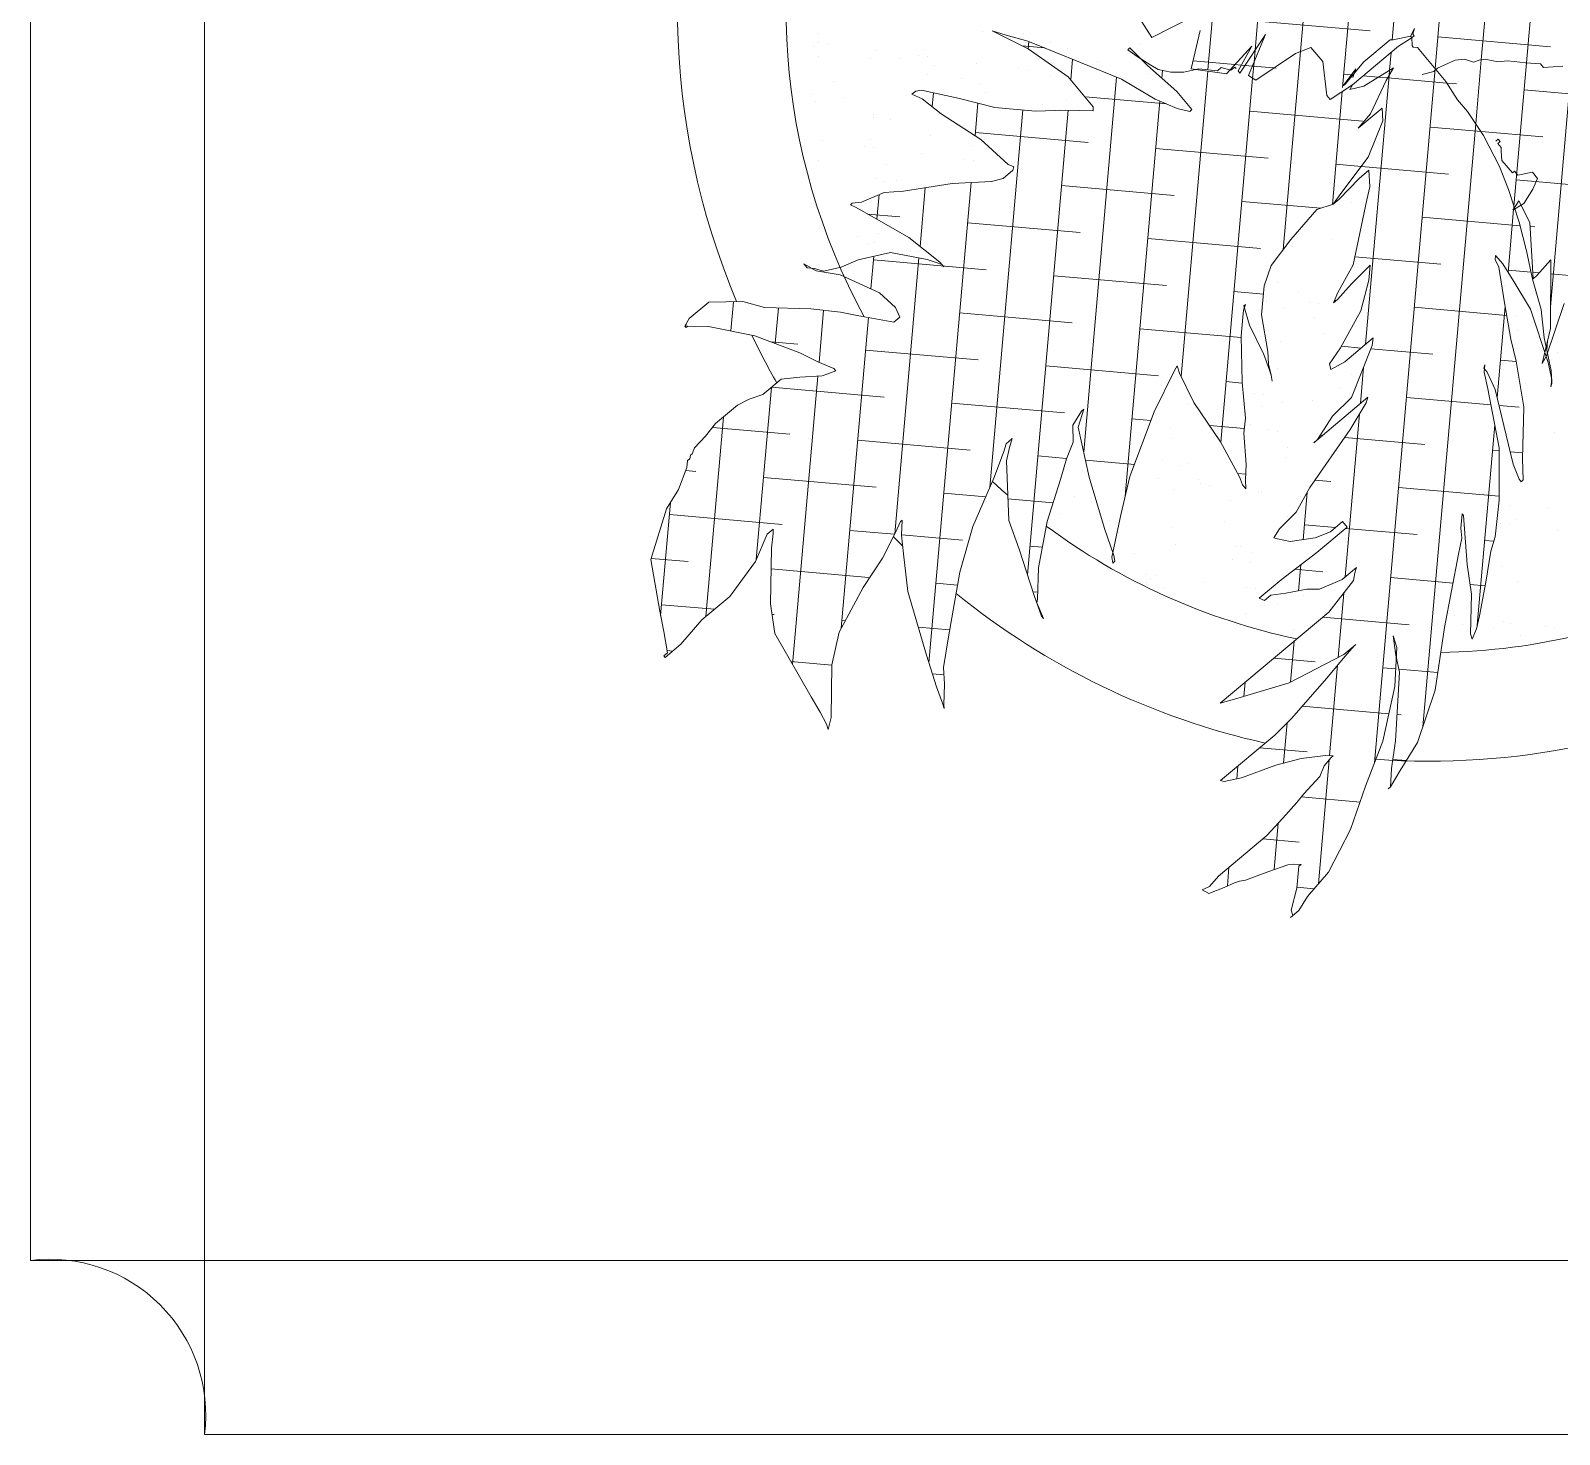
# Model space of a CAD drawing. Header units: inches. Extents: x 15 to 22798, y 21 to 21519.
# Drawn here: x 6407.58 to 6439.33, y 15518.58 to 15547.74 of the extents above; entities that cross this region are included whole.
import ezdxf

# ---------------------------------------------------------------- set-up
doc = ezdxf.new("R2010")
doc.units = ezdxf.units.IN
doc.header["$MEASUREMENT"] = 0
doc.layers.add('ARREDAMENTO', color=8, linetype='Continuous', lineweight=13)

msp = doc.modelspace()

# ---------------------------------------------------------------- linework, layer by layer
at = {"layer": 'ARREDAMENTO'}
for p, q in [((6411.192, 15518.583), (6411.192, 15576.4)), ((6407.579, 15522.197), (6407.579, 15572.786)), ((6433.007, 15547.328), (6433.516, 15553.151)), ((6432.028, 15546.924), (6432.531, 15552.669)), ((6437.705, 15547.134), (6438.193, 15552.711)), ((6438.643, 15547.07), (6439.111, 15552.417)), ((6433.948, 15547.303), (6434.36, 15552.015)), ((6436.746, 15546.95), (6437.118, 15551.207)), ((6434.825, 15546.557), (6435.197, 15550.799)), ((6435.855, 15547.549), (6435.984, 15549.02)), ((6430.653, 15547.921), (6430.865, 15547.599)), ((6430.865, 15547.599), (6431.708, 15548.028)), ((6433.06, 15547.937), (6435.4, 15547.732)), ((6423.942, 15547.684), (6423.942, 15547.684)), ((6427.354, 15547.724), (6427.354, 15547.724)), ((6427.549, 15547.736), (6427.838, 15547.645)), ((6428.292, 15547.359), (6427.549, 15547.736)), ((6427.838, 15547.645), (6428.29, 15547.523)), ((6428.207, 15547.678), (6428.207, 15547.678)), ((6431.868, 15547.745), (6431.682, 15546.949)), ((6432.694, 15546.853), (6433.222, 15547.657)), ((6433.222, 15547.657), (6433.131, 15547.442)), ((6435.876, 15547.547), (6436.236, 15547.627)), ((6435.985, 15547.417), (6436.229, 15547.566)), ((6436.229, 15547.566), (6436.309, 15547.633)), ((6436.32, 15547.781), (6436.236, 15547.627)), ((6436.236, 15547.627), (6436.263, 15547.594)), ((6436.263, 15547.594), (6436.266, 15547.43)), ((6436.282, 15547.665), (6436.32, 15547.781)), ((6436.309, 15547.633), (6436.282, 15547.665)), ((6436.804, 15547.609), (6439.144, 15547.404)), ((6423.831, 15547.401), (6423.831, 15547.401)), ((6423.948, 15547.491), (6423.948, 15547.491)), ((6424.134, 15547.467), (6424.134, 15547.467)), ((6425.14, 15547.334), (6425.14, 15547.334)), ((6426.128, 15547.349), (6426.128, 15547.349)), ((6428.168, 15547.421), (6428.64, 15547.38)), ((6428.29, 15547.523), (6429.382, 15547.077)), ((6429.127, 15546.78), (6428.292, 15547.359)), ((6428.294, 15547.357), (6428.307, 15547.516)), ((6428.749, 15547.491), (6428.749, 15547.491)), ((6429.107, 15547.378), (6429.107, 15547.378)), ((6430.408, 15547.381), (6430.362, 15547.343)), ((6430.362, 15547.343), (6430.558, 15547.202)), ((6430.77, 15547.018), (6430.408, 15547.381)), ((6430.626, 15547.471), (6430.626, 15547.471)), ((6432.414, 15546.84), (6432.938, 15547.418)), ((6432.938, 15547.418), (6432.653, 15546.902)), ((6433.131, 15547.442), (6432.87, 15546.805)), ((6432.985, 15547.086), (6433.007, 15547.328)), ((6433.025, 15546.713), (6433.845, 15547.262)), ((6433.587, 15543.185), (6433.948, 15547.303)), ((6433.845, 15547.262), (6434.164, 15547.391)), ((6434.164, 15547.391), (6434.411, 15547.097)), ((6435.029, 15546.614), (6435.985, 15547.417)), ((6435.268, 15547.093), (6435.814, 15547.551)), ((6435.8, 15546.917), (6435.832, 15547.288)), ((6435.814, 15547.551), (6435.876, 15547.547)), ((6436.266, 15547.43), (6436.293, 15547.397)), ((6436.293, 15547.397), (6436.38, 15547.386)), ((6436.38, 15547.386), (6436.969, 15546.684)), ((6423.931, 15547.208), (6423.931, 15547.208)), ((6425.021, 15547.154), (6425.021, 15547.154)), ((6425.626, 15547.153), (6425.626, 15547.153)), ((6426.02, 15547.218), (6426.02, 15547.218)), ((6426.206, 15547.194), (6426.206, 15547.194)), ((6426.34, 15547.017), (6426.34, 15547.017)), ((6427.212, 15547.061), (6427.212, 15547.061)), ((6428.091, 15546.946), (6428.091, 15546.946)), ((6428.278, 15546.921), (6428.278, 15546.921)), ((6429.181, 15546.716), (6429.218, 15547.144)), ((6429.382, 15547.077), (6430.233, 15546.734)), ((6429.739, 15547.095), (6429.739, 15547.095)), ((6430.558, 15547.202), (6430.843, 15547.024)), ((6431.382, 15546.474), (6430.77, 15547.018)), ((6430.843, 15547.024), (6430.998, 15546.931)), ((6430.998, 15546.931), (6431.261, 15546.873)), ((6431.53, 15546.876), (6431.842, 15546.944)), ((6431.682, 15546.949), (6432.414, 15546.84)), ((6431.72, 15547.111), (6432.59, 15547.035)), ((6431.842, 15546.944), (6432.225, 15546.904)), ((6432.225, 15546.904), (6432.305, 15546.97)), ((6432.305, 15546.97), (6432.505, 15546.916)), ((6432.505, 15546.916), (6432.585, 15546.983)), ((6432.585, 15546.983), (6432.612, 15546.951)), ((6432.612, 15546.951), (6432.585, 15546.983)), ((6432.59, 15547.035), (6432.72, 15547.023)), ((6432.72, 15547.023), (6432.802, 15547.016)), ((6432.802, 15547.016), (6432.951, 15547.003)), ((6432.951, 15547.003), (6433.4, 15546.964)), ((6432.956, 15546.754), (6432.985, 15547.086)), ((6433.4, 15546.964), (6433.446, 15546.96)), ((6434.411, 15547.097), (6434.498, 15546.391)), ((6435.097, 15546.949), (6434.835, 15546.591)), ((6434.881, 15546.629), (6435.268, 15547.093)), ((6435.04, 15546.763), (6435.097, 15546.949)), ((6435.879, 15546.966), (6435.264, 15546.589)), ((6435.484, 15532.529), (6436.746, 15546.95)), ((6435.731, 15546.703), (6435.879, 15546.966)), ((6436.718, 15546.891), (6436.797, 15546.958)), ((6436.797, 15546.958), (6436.95, 15547.03)), ((6436.95, 15547.03), (6437.162, 15547.125)), ((6437.162, 15547.125), (6437.356, 15547.148)), ((6437.356, 15547.148), (6437.545, 15547.084)), ((6437.545, 15547.084), (6437.664, 15547.128)), ((6437.589, 15545.805), (6437.705, 15547.134)), ((6437.664, 15547.128), (6437.784, 15547.146)), ((6437.784, 15547.146), (6438.047, 15547.088)), ((6438.047, 15547.088), (6438.24, 15547.112)), ((6438.24, 15547.112), (6438.388, 15547.097)), ((6438.382, 15544.094), (6438.643, 15547.07)), ((6438.388, 15547.097), (6438.623, 15547.071)), ((6438.623, 15547.071), (6438.931, 15547.051)), ((6438.931, 15547.051), (6439, 15546.97)), ((6439, 15546.97), (6439.401, 15547)), ((6439.142, 15542.002), (6439.579, 15546.991)), ((6424.262, 15546.688), (6424.262, 15546.688)), ((6426.214, 15546.829), (6426.214, 15546.829)), ((6426.917, 15546.746), (6426.917, 15546.746)), ((6427.275, 15546.633), (6427.275, 15546.633)), ((6428.76, 15546.81), (6428.76, 15546.81)), ((6429.648, 15546.159), (6429.127, 15546.78)), ((6429.448, 15538.991), (6430.129, 15546.776)), ((6430.233, 15546.734), (6430.931, 15546.318)), ((6430.791, 15546.847), (6430.791, 15546.847)), ((6430.932, 15546.769), (6430.932, 15546.769)), ((6431.07, 15546.752), (6431.084, 15546.912)), ((6431.169, 15546.618), (6431.169, 15546.618)), ((6431.261, 15546.873), (6431.53, 15546.876)), ((6431.471, 15540.559), (6432.026, 15546.898)), ((6432.294, 15539.186), (6432.956, 15546.754)), ((6432.653, 15546.902), (6432.694, 15546.853)), ((6432.87, 15546.805), (6433.025, 15546.713)), ((6434.567, 15546.31), (6435.029, 15546.614)), ((6434.835, 15546.591), (6434.881, 15546.629)), ((6434.85, 15546.837), (6435.005, 15546.823)), ((6434.977, 15546.515), (6435.029, 15546.614)), ((6435.04, 15546.82), (6435.057, 15546.819)), ((6435.252, 15546.802), (6435.566, 15546.774)), ((6435.302, 15541.225), (6435.79, 15546.809)), ((6435.401, 15546.009), (6435.731, 15546.703)), ((6435.566, 15546.774), (6435.762, 15546.757)), ((6435.762, 15546.757), (6436.991, 15546.65)), ((6435.79, 15546.809), (6435.8, 15546.917)), ((6436.479, 15546.829), (6436.718, 15546.891)), ((6436.969, 15546.684), (6437.211, 15546.303)), ((6436.991, 15546.65), (6437.19, 15546.632)), ((6423.794, 15546.408), (6423.794, 15546.408)), ((6424.474, 15546.355), (6424.474, 15546.355)), ((6425.879, 15546.419), (6425.959, 15546.485)), ((6426.096, 15546.322), (6425.879, 15546.419)), ((6425.959, 15546.485), (6426.08, 15546.503)), ((6426.08, 15546.503), (6426.866, 15546.329)), ((6426.491, 15546.014), (6426.096, 15546.322)), ((6426.303, 15546.161), (6426.328, 15546.448)), ((6426.866, 15546.329), (6427.605, 15546.142)), ((6427.409, 15546.447), (6427.409, 15546.447)), ((6429.091, 15546.29), (6429.091, 15546.29)), ((6429.476, 15546.364), (6431.166, 15546.216)), ((6430.931, 15546.318), (6431.389, 15546.119)), ((6431.697, 15546.099), (6431.382, 15546.474)), ((6434.498, 15546.391), (6434.567, 15546.31)), ((6434.613, 15544.13), (6434.818, 15546.475)), ((6435.264, 15546.589), (6434.977, 15546.515)), ((6437.211, 15546.303), (6437.416, 15546.059)), ((6438.594, 15546.509), (6440.934, 15546.305)), ((6423.881, 15546.26), (6423.881, 15546.26)), ((6425.085, 15546.001), (6425.085, 15546.001)), ((6427.309, 15545.477), (6426.491, 15546.014)), ((6427.193, 15545.554), (6427.252, 15546.232)), ((6427.497, 15538.25), (6428.183, 15546.091)), ((6427.605, 15546.142), (6428.444, 15546.067)), ((6428.281, 15536.437), (6429.126, 15546.087)), ((6428.444, 15546.067), (6429.066, 15546.089)), ((6428.599, 15546.2), (6428.599, 15546.2)), ((6428.96, 15546.102), (6428.96, 15546.102)), ((6429.066, 15546.089), (6429.643, 15546.072)), ((6429.643, 15546.072), (6429.648, 15546.159)), ((6430.31, 15538.07), (6431.028, 15546.276)), ((6431.389, 15546.119), (6431.651, 15546.061)), ((6431.651, 15546.061), (6431.697, 15546.099)), ((6432.896, 15546.065), (6435.236, 15545.86)), ((6435.647, 15546.132), (6435.146, 15545.711)), ((6435.146, 15545.711), (6435.401, 15546.009)), ((6435.659, 15545.863), (6435.647, 15546.132)), ((6437.416, 15546.059), (6437.754, 15545.563)), ((6425.074, 15545.934), (6425.074, 15545.934)), ((6425.443, 15545.888), (6425.443, 15545.888)), ((6435.359, 15545.111), (6435.659, 15545.863)), ((6436.493, 15533.28), (6437.589, 15545.805)), ((6436.64, 15545.737), (6437.699, 15545.644)), ((6424.016, 15545.452), (6424.016, 15545.452)), ((6424.895, 15545.336), (6424.895, 15545.336)), ((6425.027, 15545.487), (6425.027, 15545.487)), ((6426.27, 15545.552), (6426.27, 15545.552)), ((6427.128, 15545.357), (6427.128, 15545.357)), ((6427.198, 15545.62), (6429.538, 15545.415)), ((6427.882, 15544.956), (6427.309, 15545.477)), ((6437.699, 15545.644), (6438.98, 15545.532)), ((6437.754, 15545.563), (6438.081, 15544.92)), ((6438.055, 15545.482), (6438.01, 15545.444)), ((6438.051, 15545.395), (6438.096, 15545.433)), ((6438.119, 15545.313), (6438.051, 15545.395)), ((6438.096, 15545.433), (6438.055, 15545.482)), ((6423.934, 15545.04), (6423.934, 15545.04)), ((6425.081, 15545.312), (6425.081, 15545.312)), ((6426.087, 15545.179), (6426.087, 15545.179)), ((6426.967, 15545.063), (6426.967, 15545.063)), ((6427.153, 15545.039), (6427.153, 15545.039)), ((6427.437, 15545.296), (6427.437, 15545.296)), ((6427.459, 15545.306), (6427.459, 15545.306)), ((6430.942, 15545.293), (6433.282, 15545.088)), ((6434.79, 15544.355), (6435.359, 15545.111)), ((6438.115, 15545.226), (6438.119, 15545.313)), ((6438.131, 15545.045), (6438.115, 15545.226)), ((6438.35, 15544.784), (6438.131, 15545.045)), ((6425.359, 15544.967), (6425.359, 15544.967)), ((6427.773, 15544.67), (6427.978, 15544.842)), ((6427.996, 15544.913), (6427.882, 15544.956)), ((6427.978, 15544.842), (6427.996, 15544.913)), ((6434.686, 15544.965), (6435.214, 15544.919)), ((6435.371, 15544.843), (6435.166, 15544.671)), ((6435.214, 15544.919), (6437.026, 15544.76)), ((6435.389, 15544.497), (6435.371, 15544.843)), ((6438.081, 15544.92), (6438.271, 15544.439)), ((6438.396, 15544.822), (6438.35, 15544.784)), ((6438.464, 15544.74), (6438.396, 15544.822)), ((6438.765, 15544.798), (6438.464, 15544.74)), ((6438.874, 15544.668), (6438.765, 15544.798)), ((6425.13, 15544.658), (6425.13, 15544.658)), ((6425.296, 15544.612), (6425.296, 15544.612)), ((6425.302, 15544.377), (6425.704, 15544.408)), ((6425.571, 15544.634), (6425.571, 15544.634)), ((6425.704, 15544.408), (6426.718, 15544.563)), ((6426.049, 15543.256), (6426.155, 15544.477)), ((6426.235, 15534.607), (6427.108, 15544.585)), ((6426.718, 15544.563), (6427.534, 15544.608)), ((6427.534, 15544.608), (6427.773, 15544.67)), ((6428.988, 15544.52), (6431.328, 15544.316)), ((6435.166, 15544.671), (6434.751, 15544.24)), ((6435.328, 15544.223), (6435.389, 15544.497)), ((6438.271, 15544.439), (6438.49, 15543.761)), ((6438.43, 15544.637), (6440.77, 15544.433)), ((6438.59, 15544.151), (6438.772, 15544.443)), ((6438.772, 15544.443), (6438.874, 15544.668)), ((6424.603, 15544.124), (6424.637, 15544.153)), ((6424.706, 15544.071), (6424.603, 15544.124)), ((6424.637, 15544.153), (6424.831, 15544.176)), ((6425.105, 15543.85), (6424.706, 15544.071)), ((6424.831, 15544.176), (6425.302, 15544.377)), ((6425.155, 15543.821), (6425.2, 15544.333)), ((6432.732, 15544.193), (6434.373, 15544.049)), ((6434.626, 15544.134), (6434.293, 15544.022)), ((6434.626, 15544.134), (6434.79, 15544.355)), ((6434.751, 15544.24), (6434.626, 15544.134)), ((6435.017, 15544.17), (6435.017, 15544.17)), ((6435.045, 15542.872), (6435.328, 15544.223)), ((6438.487, 15544.204), (6438.358, 15544.012)), ((6438.358, 15544.012), (6438.59, 15544.151)), ((6438.378, 15544.041), (6438.382, 15544.094)), ((6438.711, 15543.752), (6438.487, 15544.204)), ((6424.96, 15543.93), (6425.631, 15543.871)), ((6425.814, 15543.444), (6425.105, 15543.85)), ((6427.035, 15543.748), (6429.375, 15543.543)), ((6434.293, 15544.022), (6433.749, 15543.399)), ((6435.229, 15543.838), (6435.229, 15543.838)), ((6435.253, 15543.972), (6435.253, 15543.972)), ((6436.476, 15543.865), (6438.509, 15543.687)), ((6438.262, 15542.717), (6438.376, 15544.023)), ((6438.49, 15543.761), (6438.641, 15543.165)), ((6438.779, 15542.585), (6438.711, 15543.752)), ((6424.754, 15543.461), (6424.754, 15543.461)), ((6425.18, 15543.516), (6425.18, 15543.516)), ((6426.46, 15542.928), (6425.814, 15543.444)), ((6438.716, 15543.669), (6438.816, 15543.661)), ((6424.766, 15542.981), (6425.438, 15543.128)), ((6424.963, 15543.297), (6424.963, 15543.297)), ((6425.112, 15543.348), (6425.112, 15543.348)), ((6425.438, 15543.128), (6426.198, 15542.987)), ((6425.842, 15543.181), (6425.842, 15543.181)), ((6426.028, 15543.157), (6426.028, 15543.157)), ((6430.779, 15543.421), (6433.118, 15543.216)), ((6433.749, 15543.399), (6433.344, 15542.864)), ((6433.794, 15543.255), (6433.794, 15543.255)), ((6434.616, 15543.397), (6434.616, 15543.397)), ((6438.641, 15543.165), (6438.767, 15542.575)), ((6423.893, 15542.75), (6423.636, 15542.895)), ((6423.636, 15542.895), (6423.704, 15542.813)), ((6423.704, 15542.813), (6423.852, 15542.799)), ((6423.852, 15542.799), (6424.053, 15542.744)), ((6424.053, 15542.744), (6424.413, 15542.824)), ((6424.413, 15542.824), (6424.766, 15542.981)), ((6425.028, 15542.375), (6425.088, 15543.052)), ((6425.081, 15542.976), (6427.421, 15542.771)), ((6425.527, 15537.29), (6426.028, 15543.018)), ((6426.198, 15542.987), (6426.387, 15542.923)), ((6426.387, 15542.923), (6426.501, 15542.879)), ((6426.542, 15542.83), (6426.46, 15542.928)), ((6426.501, 15542.879), (6426.542, 15542.83)), ((6433.344, 15542.864), (6433.199, 15542.436)), ((6434.728, 15542.301), (6435.045, 15542.872)), ((6435.355, 15542.827), (6435.006, 15542.479)), ((6435.081, 15543.044), (6436.862, 15542.888)), ((6435.4, 15542.865), (6435.355, 15542.827)), ((6435.366, 15542.558), (6435.4, 15542.865)), ((6438.001, 15543.072), (6437.996, 15542.985)), ((6437.996, 15542.985), (6438.072, 15542.826)), ((6438.152, 15542.893), (6438.001, 15543.072)), ((6438.072, 15542.826), (6438.187, 15542.088)), ((6438.38, 15542.528), (6438.152, 15542.893)), ((6439.148, 15542.978), (6438.858, 15542.652)), ((6439.14, 15541.553), (6439.148, 15542.978)), ((6424.39, 15542.666), (6423.893, 15542.75)), ((6425.207, 15542.294), (6424.39, 15542.666)), ((6428.825, 15542.648), (6431.165, 15542.444)), ((6433.476, 15542.503), (6433.476, 15542.503)), ((6435.006, 15542.479), (6434.717, 15542.153)), ((6435.203, 15541.921), (6435.366, 15542.558)), ((6438.191, 15542.778), (6438.191, 15542.778)), ((6438.266, 15542.766), (6438.735, 15542.724)), ((6438.725, 15541.955), (6438.38, 15542.528)), ((6438.767, 15542.575), (6438.946, 15541.946)), ((6438.771, 15542.721), (6438.91, 15542.709)), ((6438.858, 15542.652), (6438.779, 15542.585)), ((6439.146, 15542.689), (6440.606, 15542.561)), ((6425.54, 15541.99), (6425.207, 15542.294)), ((6432.569, 15542.321), (6433.183, 15542.267)), ((6433.199, 15542.436), (6433.142, 15541.833)), ((6433.249, 15542.206), (6433.249, 15542.206)), ((6433.916, 15542.308), (6433.916, 15542.308)), ((6434.637, 15542.086), (6434.728, 15542.301)), ((6434.669, 15542.177), (6434.669, 15542.177)), ((6438.194, 15542.443), (6438.194, 15542.443)), ((6421.252, 15541.757), (6421.662, 15542.101)), ((6421.662, 15542.101), (6422.371, 15542.112)), ((6422.123, 15541.503), (6422.176, 15542.109)), ((6422.371, 15542.112), (6422.823, 15541.99)), ((6422.823, 15541.99), (6423.78, 15541.959)), ((6423.043, 15541.241), (6423.108, 15541.981)), ((6423.78, 15541.959), (6424.398, 15541.894)), ((6423.952, 15540.849), (6424.046, 15541.931)), ((6424.398, 15541.894), (6424.747, 15541.825)), ((6425.631, 15541.788), (6425.54, 15541.99)), ((6426.871, 15541.876), (6429.211, 15541.672)), ((6432.766, 15541.934), (6432.755, 15541.786)), ((6432.805, 15542.05), (6432.766, 15541.934)), ((6432.771, 15542.021), (6432.805, 15542.05)), ((6432.892, 15541.622), (6432.771, 15542.021)), ((6433.252, 15542.104), (6433.252, 15542.104)), ((6433.611, 15541.991), (6433.611, 15541.991)), ((6434.129, 15542.09), (6434.129, 15542.09)), ((6434.315, 15542.066), (6434.315, 15542.066)), ((6434.717, 15542.153), (6434.637, 15542.086)), ((6434.659, 15542.138), (6434.696, 15542.135)), ((6434.782, 15541.15), (6435.203, 15541.921)), ((6436.312, 15541.993), (6438.231, 15541.825)), ((6438.034, 15540.114), (6438.2, 15542.01)), ((6438.187, 15542.088), (6438.315, 15541.334)), ((6439.093, 15540.846), (6438.725, 15541.955)), ((6438.946, 15541.946), (6439.01, 15541.361)), ((6439.424, 15542.07), (6439.056, 15540.982)), ((6421.168, 15541.603), (6421.252, 15541.757)), ((6421.196, 15541.571), (6421.168, 15541.603)), ((6421.186, 15541.582), (6421.192, 15541.647)), ((6421.23, 15541.599), (6421.196, 15541.571)), ((6421.658, 15541.597), (6421.23, 15541.599)), ((6422.618, 15541.402), (6421.658, 15541.597)), ((6424.412, 15535.331), (6424.976, 15541.782)), ((6424.747, 15541.825), (6425.506, 15541.683)), ((6425.506, 15541.683), (6425.631, 15541.788)), ((6430.615, 15541.549), (6432.717, 15541.365)), ((6432.755, 15541.786), (6432.717, 15541.392)), ((6433.191, 15541.011), (6432.892, 15541.622)), ((6433.142, 15541.833), (6433.271, 15541.078)), ((6434.247, 15541.788), (6434.247, 15541.788)), ((6438.418, 15541.797), (6438.418, 15541.797)), ((6438.776, 15541.684), (6438.776, 15541.684)), ((6438.972, 15540.828), (6439.14, 15541.553)), ((6423.556, 15541.048), (6422.618, 15541.402)), ((6422.951, 15541.276), (6423.513, 15541.227)), ((6432.717, 15541.392), (6432.74, 15540.438)), ((6433.529, 15541.282), (6433.529, 15541.282)), ((6434.459, 15541.455), (6434.459, 15541.455)), ((6435.461, 15541.359), (6434.869, 15540.862)), ((6435.439, 15541.2), (6435.461, 15541.359)), ((6438.315, 15541.334), (6438.43, 15540.873)), ((6438.458, 15541.52), (6438.458, 15541.52)), ((6439.01, 15541.361), (6439.157, 15540.677)), ((6439.064, 15541.109), (6439.081, 15541.296)), ((6423.927, 15540.859), (6423.556, 15541.048)), ((6424.917, 15541.104), (6427.257, 15540.899)), ((6433.305, 15540.69), (6433.191, 15541.011)), ((6433.271, 15541.078), (6433.283, 15540.81)), ((6434.554, 15540.82), (6434.782, 15541.15)), ((6434.8, 15541.183), (6435.209, 15541.147)), ((6435.009, 15540.117), (6435.439, 15541.2)), ((6435.41, 15541.129), (6436.698, 15541.016)), ((6438.102, 15540.894), (6438.431, 15540.865)), ((6439.056, 15540.982), (6438.972, 15540.828)), ((6439.288, 15541.057), (6439.288, 15541.057)), ((6423.552, 15540.544), (6424.014, 15540.57)), ((6424.258, 15540.719), (6423.927, 15540.859)), ((6424.014, 15540.57), (6424.133, 15540.614)), ((6424.133, 15540.614), (6424.299, 15540.67)), ((6424.299, 15540.67), (6424.258, 15540.719)), ((6428.661, 15540.777), (6431.001, 15540.572)), ((6431.336, 15540.678), (6430.911, 15539.821)), ((6431.388, 15540.778), (6431.336, 15540.678)), ((6431.439, 15540.626), (6431.388, 15540.778)), ((6431.738, 15540.014), (6431.439, 15540.626)), ((6433.283, 15540.81), (6433.34, 15540.58)), ((6433.34, 15540.58), (6433.305, 15540.69)), ((6433.34, 15540.58), (6433.363, 15540.46)), ((6433.363, 15540.46), (6433.34, 15540.58)), ((6433.463, 15540.715), (6433.463, 15540.715)), ((6434.577, 15540.7), (6434.554, 15540.82)), ((6434.869, 15540.862), (6434.577, 15540.7)), ((6435.012, 15540.587), (6435.012, 15540.587)), ((6435.194, 15539.994), (6435.261, 15540.752)), ((6437.757, 15540.726), (6437.775, 15540.797)), ((6437.826, 15540.645), (6437.757, 15540.726)), ((6437.775, 15540.797), (6437.764, 15540.649)), ((6437.764, 15540.649), (6437.844, 15540.299)), ((6437.993, 15540.284), (6437.826, 15540.645)), ((6438.43, 15540.873), (6438.588, 15539.921)), ((6439.173, 15540.496), (6439.093, 15540.846)), ((6439.157, 15540.677), (6439.169, 15540.409)), ((6422.65, 15536.754), (6422.963, 15540.328)), ((6422.788, 15540.181), (6423.164, 15540.497)), ((6422.967, 15540.332), (6425.303, 15540.127)), ((6423.164, 15540.497), (6423.552, 15540.544)), ((6423.403, 15534.575), (6423.927, 15540.565)), ((6432.405, 15540.449), (6432.742, 15540.419)), ((6432.74, 15540.438), (6432.807, 15539.688)), ((6434.754, 15540.308), (6434.754, 15540.308)), ((6437.844, 15540.299), (6438.076, 15539.075)), ((6438.224, 15539.338), (6437.993, 15540.284)), ((6438.629, 15540.408), (6438.629, 15540.408)), ((6439.151, 15540.338), (6439.173, 15540.496)), ((6439.169, 15540.409), (6439.151, 15540.338)), ((6421.802, 15539.576), (6422.257, 15539.958)), ((6422.257, 15539.958), (6422.503, 15540.082)), ((6422.503, 15540.082), (6422.788, 15540.181)), ((6426.707, 15540.004), (6429.047, 15539.8)), ((6431.631, 15539.97), (6431.631, 15539.97)), ((6432.288, 15539.197), (6431.738, 15540.014)), ((6433.004, 15540.208), (6433.004, 15540.208)), ((6433.19, 15540.184), (6433.19, 15540.184)), ((6433.585, 15540.006), (6433.585, 15540.006)), ((6434.196, 15540.051), (6434.196, 15540.051)), ((6435.351, 15540.126), (6434.224, 15539.18)), ((6434.615, 15539.731), (6435.009, 15540.117)), ((6434.982, 15539.455), (6435.312, 15540.01)), ((6435.312, 15540.01), (6435.351, 15540.126)), ((6436.149, 15540.121), (6437.907, 15539.968)), ((6438.074, 15539.953), (6438.488, 15539.917)), ((6421.604, 15535.572), (6421.966, 15539.714)), ((6429.404, 15539.836), (6429.222, 15539.544)), ((6429.336, 15539.501), (6429.449, 15539.874)), ((6429.449, 15539.874), (6429.404, 15539.836)), ((6430.911, 15539.821), (6430.406, 15538.48)), ((6430.451, 15539.677), (6430.844, 15539.642)), ((6432.807, 15539.688), (6432.774, 15539.381)), ((6433.146, 15539.925), (6433.146, 15539.925)), ((6434.303, 15539.247), (6434.615, 15539.731)), ((6434.879, 15536.392), (6435.176, 15539.78)), ((6438.588, 15539.921), (6438.562, 15538.843)), ((6421.369, 15539.074), (6421.593, 15539.317)), ((6421.593, 15539.317), (6421.802, 15539.576)), ((6421.737, 15539.496), (6423.349, 15539.355)), ((6429.222, 15539.544), (6429.229, 15539.189)), ((6429.563, 15538.467), (6429.336, 15539.501)), ((6431.25, 15539.493), (6431.25, 15539.493)), ((6432.06, 15539.536), (6432.784, 15539.473)), ((6432.774, 15539.381), (6432.82, 15538.725)), ((6432.922, 15539.563), (6432.922, 15539.563)), ((6433.28, 15539.45), (6433.28, 15539.45)), ((6433.477, 15539.406), (6433.477, 15539.406)), ((6434.147, 15538.253), (6434.982, 15539.455)), ((6434.36, 15539.335), (6434.404, 15539.331)), ((6437.621, 15535.388), (6437.985, 15539.555)), ((6438.364, 15538.732), (6438.224, 15539.338)), ((6439.219, 15539.39), (6439.219, 15539.39)), ((6421.319, 15538.949), (6421.369, 15539.074)), ((6424.753, 15539.232), (6427.093, 15539.027)), ((6427.836, 15539.16), (6427.78, 15538.974)), ((6427.962, 15539.266), (6427.836, 15539.16)), ((6427.844, 15538.805), (6427.905, 15539.079)), ((6427.905, 15539.079), (6427.962, 15539.266)), ((6429.229, 15539.189), (6429.088, 15538.848)), ((6431.279, 15539.264), (6431.279, 15539.264)), ((6432.683, 15538.471), (6432.288, 15539.197)), ((6433.689, 15539.073), (6433.689, 15539.073)), ((6434.224, 15539.18), (6434.303, 15539.247)), ((6434.868, 15539.29), (6436.535, 15539.145)), ((6437.939, 15539.022), (6438.076, 15539.01)), ((6438.076, 15539.075), (6438.075, 15537.989)), ((6438.087, 15539.257), (6438.087, 15539.257)), ((6438.304, 15538.99), (6438.565, 15538.967)), ((6421.21, 15538.663), (6421.222, 15538.811)), ((6421.222, 15538.811), (6421.267, 15538.849)), ((6421.222, 15538.811), (6421.267, 15538.849)), ((6421.267, 15538.849), (6421.222, 15538.811)), ((6421.267, 15538.849), (6421.285, 15538.92)), ((6421.285, 15538.92), (6421.319, 15538.949)), ((6427.78, 15538.974), (6427.582, 15538.446)), ((6427.867, 15538.268), (6427.844, 15538.805)), ((6428.497, 15538.905), (6429.09, 15538.853)), ((6429.088, 15538.848), (6428.968, 15538.413)), ((6429.486, 15538.818), (6430.5, 15538.729)), ((6431.09, 15538.818), (6431.09, 15538.818)), ((6431.448, 15538.705), (6431.448, 15538.705)), ((6431.611, 15538.744), (6431.611, 15538.744)), ((6432.82, 15538.725), (6432.811, 15538.412)), ((6433.635, 15538.864), (6433.635, 15538.864)), ((6438.489, 15538.42), (6438.364, 15538.732)), ((6438.562, 15538.843), (6438.576, 15538.409)), ((6421.031, 15538.206), (6421.21, 15538.663)), ((6421.186, 15538.601), (6421.396, 15538.583)), ((6422.8, 15538.46), (6425.139, 15538.255)), ((6427.582, 15538.446), (6427.145, 15537.44)), ((6428.968, 15538.413), (6428.691, 15537.541)), ((6429.413, 15538.603), (6429.413, 15538.603)), ((6429.878, 15537.397), (6429.563, 15538.467)), ((6430.406, 15538.48), (6430.22, 15537.684)), ((6431, 15538.442), (6431, 15538.442)), ((6431.823, 15538.411), (6431.823, 15538.411)), ((6432.645, 15538.542), (6432.814, 15538.527)), ((6432.747, 15538.303), (6432.683, 15538.471)), ((6432.811, 15538.412), (6432.816, 15538.221)), ((6434.25, 15538.401), (6434.581, 15538.372)), ((6438.53, 15538.371), (6438.489, 15538.42)), ((6438.576, 15538.409), (6438.53, 15538.371)), ((6420.785, 15537.805), (6421.031, 15538.206)), ((6426.543, 15538.132), (6427.413, 15538.056)), ((6427.893, 15537.567), (6427.867, 15538.268)), ((6429.258, 15538.073), (6429.258, 15538.073)), ((6431.306, 15538.216), (6431.306, 15538.216)), ((6431.879, 15538.326), (6431.879, 15538.326)), ((6432.066, 15538.302), (6432.066, 15538.302)), ((6432.816, 15538.221), (6432.747, 15538.303)), ((6433.072, 15538.169), (6433.072, 15538.169)), ((6433.133, 15538.174), (6433.133, 15538.174)), ((6433.863, 15537.737), (6434.147, 15538.253)), ((6433.951, 15538.053), (6433.951, 15538.053)), ((6434.004, 15537.166), (6434.09, 15538.149)), ((6435.985, 15538.25), (6438.075, 15538.067)), ((6420.462, 15536.756), (6420.785, 15537.805)), ((6420.662, 15535.592), (6420.868, 15537.94)), ((6427.876, 15538.016), (6428.815, 15537.934)), ((6429.616, 15537.96), (6429.616, 15537.96)), ((6432.495, 15537.97), (6432.495, 15537.97)), ((6433.514, 15537.389), (6433.863, 15537.737)), ((6438.075, 15537.989), (6437.996, 15537.228)), ((6438.298, 15537.868), (6438.298, 15537.868)), ((6439.071, 15537.806), (6439.071, 15537.806)), ((6420.846, 15537.688), (6423.186, 15537.483)), ((6425.643, 15537.543), (6425.541, 15537.318)), ((6425.677, 15537.571), (6425.643, 15537.543)), ((6425.668, 15537.258), (6425.677, 15537.571)), ((6427.145, 15537.44), (6426.875, 15536.49)), ((6428.105, 15536.967), (6427.893, 15537.567)), ((6428.691, 15537.541), (6428.507, 15536.58)), ((6428.97, 15537.704), (6428.97, 15537.704)), ((6430.075, 15536.839), (6429.878, 15537.397)), ((6430.22, 15537.684), (6430.03, 15536.801)), ((6431.301, 15537.429), (6431.301, 15537.429)), ((6432.376, 15537.543), (6432.376, 15537.543)), ((6433.688, 15537.644), (6433.688, 15537.644)), ((6434.031, 15537.477), (6434.679, 15537.421)), ((6434.292, 15536.901), (6434.918, 15537.426)), ((6434.823, 15537.541), (6434.572, 15537.331)), ((6434.918, 15537.426), (6434.823, 15537.541)), ((6434.89, 15537.402), (6436.371, 15537.273)), ((6437.305, 15537.704), (6437.282, 15537.407)), ((6437.282, 15537.407), (6437.301, 15537.2)), ((6437.332, 15537.672), (6437.305, 15537.704)), ((6437.411, 15536.653), (6437.332, 15537.672)), ((6438.094, 15537.508), (6438.094, 15537.508)), ((6438.281, 15537.483), (6438.281, 15537.483)), ((6438.407, 15537.585), (6438.407, 15537.585)), ((6422.876, 15537.279), (6422.633, 15536.713)), ((6423.001, 15537.384), (6422.876, 15537.279)), ((6422.963, 15536.99), (6422.997, 15537.297)), ((6422.997, 15537.297), (6423.001, 15537.384)), ((6424.59, 15537.36), (6425.521, 15537.279)), ((6425.541, 15537.318), (6425.27, 15536.785)), ((6425.703, 15536.87), (6425.668, 15537.258)), ((6425.669, 15537.266), (6426.929, 15537.156)), ((6430.166, 15537.322), (6430.166, 15537.322)), ((6433.396, 15537.206), (6433.514, 15537.389)), ((6433.471, 15537.186), (6433.396, 15537.206)), ((6433.733, 15537.127), (6433.471, 15537.186)), ((6434.253, 15537.202), (6433.733, 15537.127)), ((6434.572, 15537.331), (6434.253, 15537.202)), ((6434.785, 15537.352), (6434.785, 15537.352)), ((6437.301, 15537.2), (6437.233, 15536.865)), ((6437.775, 15537.15), (6437.966, 15537.133)), ((6437.996, 15537.228), (6437.901, 15536.925)), ((6439.287, 15537.351), (6439.287, 15537.351)), ((6420.469, 15536.778), (6421.232, 15536.711)), ((6422.944, 15535.834), (6422.963, 15536.99)), ((6425.27, 15536.785), (6424.872, 15536.172)), ((6425.797, 15536.087), (6425.703, 15536.87)), ((6428.423, 15536.009), (6428.105, 15536.967)), ((6428.333, 15537.033), (6428.589, 15537.01)), ((6430.03, 15536.801), (6430.053, 15536.681)), ((6430.098, 15536.719), (6430.075, 15536.839)), ((6430.51, 15536.881), (6430.51, 15536.881)), ((6431.355, 15537.075), (6431.355, 15537.075)), ((6432.591, 15537.022), (6432.591, 15537.022)), ((6432.707, 15537.023), (6432.707, 15537.023)), ((6432.949, 15536.909), (6432.949, 15536.909)), ((6433.547, 15536.332), (6434.292, 15536.901)), ((6437.233, 15536.865), (6436.94, 15535.34)), ((6437.901, 15536.925), (6437.799, 15536.283)), ((6420.644, 15535.684), (6420.462, 15536.756)), ((6422.633, 15536.713), (6422.098, 15535.986)), ((6422.956, 15536.56), (6424.976, 15536.383)), ((6426.875, 15536.49), (6426.64, 15535.152)), ((6428.507, 15536.58), (6428.492, 15535.928)), ((6430.053, 15536.681), (6430.098, 15536.719)), ((6430.755, 15536.444), (6430.755, 15536.444)), ((6432.548, 15536.75), (6432.548, 15536.75)), ((6432.919, 15536.69), (6432.919, 15536.69)), ((6433.835, 15536.551), (6434.417, 15536.5)), ((6433.911, 15536.105), (6433.958, 15536.646)), ((6435.115, 15536.59), (6434.819, 15536.342)), ((6435.054, 15536.317), (6435.077, 15536.475)), ((6435.077, 15536.475), (6435.115, 15536.59)), ((6437.267, 15536.69), (6437.267, 15536.69)), ((6437.503, 15536.035), (6437.411, 15536.653)), ((6438.115, 15536.603), (6438.115, 15536.603)), ((6424.872, 15536.172), (6424.367, 15535.248)), ((6426.38, 15536.261), (6426.828, 15536.221)), ((6430.759, 15536.278), (6430.759, 15536.278)), ((6430.841, 15536.362), (6430.841, 15536.362)), ((6430.941, 15536.419), (6430.941, 15536.419)), ((6431.117, 15536.165), (6431.117, 15536.165)), ((6431.947, 15536.287), (6431.947, 15536.287)), ((6432.826, 15536.171), (6432.826, 15536.171)), ((6433.013, 15536.147), (6433.013, 15536.147)), ((6433.092, 15535.949), (6433.547, 15536.332)), ((6434.079, 15536.138), (6433.646, 15536.053)), ((6434.348, 15536.141), (6434.079, 15536.138)), ((6434.819, 15536.342), (6434.348, 15536.141)), ((6434.538, 15535.661), (6435.054, 15536.317)), ((6435.821, 15536.378), (6437.118, 15536.264)), ((6437.473, 15536.233), (6437.784, 15536.206)), ((6437.799, 15536.283), (6437.665, 15535.587)), ((6438.462, 15536.308), (6438.462, 15536.308)), ((6420.682, 15535.816), (6421.78, 15535.72)), ((6422.098, 15535.986), (6421.517, 15535.499)), ((6423.036, 15535.216), (6422.944, 15535.834)), ((6426.184, 15534.77), (6425.797, 15536.087)), ((6428.399, 15536.084), (6428.495, 15536.075)), ((6428.572, 15535.578), (6428.423, 15536.009)), ((6428.492, 15535.928), (6428.474, 15535.857)), ((6428.474, 15535.857), (6428.613, 15535.529)), ((6433.206, 15535.906), (6433.092, 15535.949)), ((6433.331, 15536.011), (6433.206, 15535.906)), ((6433.646, 15536.053), (6433.331, 15536.011)), ((6433.472, 15535.822), (6433.472, 15535.822)), ((6434.019, 15536.014), (6434.019, 15536.014)), ((6434.733, 15534.721), (6434.85, 15536.057)), ((6437.479, 15535.208), (6437.503, 15536.035)), ((6420.731, 15535.256), (6420.644, 15535.684)), ((6421.517, 15535.499), (6421.084, 15534.997)), ((6422.976, 15535.615), (6423.022, 15535.611)), ((6428.613, 15535.529), (6428.572, 15535.578)), ((6432.283, 15533.769), (6434.538, 15535.661)), ((6432.802, 15535.633), (6432.802, 15535.633)), ((6434.415, 15535.558), (6436.207, 15535.401)), ((6437.156, 15535.601), (6437.156, 15535.601)), ((6437.665, 15535.587), (6437.604, 15535.313)), ((6420.807, 15534.819), (6420.731, 15535.256)), ((6423.789, 15533.901), (6423.036, 15535.216)), ((6424.367, 15535.248), (6424.219, 15534.568)), ((6424.426, 15535.488), (6424.495, 15535.482)), ((6426.014, 15535.349), (6426.664, 15535.293)), ((6432.604, 15535.473), (6432.604, 15535.473)), ((6433.794, 15535.226), (6433.794, 15535.226)), ((6433.803, 15535.302), (6433.803, 15535.302)), ((6435.878, 15535.172), (6435.949, 15534.926)), ((6435.927, 15534.768), (6435.878, 15535.172)), ((6436.94, 15535.34), (6436.75, 15534.041)), ((6437.322, 15535.413), (6437.322, 15535.413)), ((6437.513, 15535.098), (6437.479, 15535.208)), ((6437.604, 15535.313), (6437.513, 15535.098)), ((6437.967, 15535.327), (6437.967, 15535.327)), ((6438.162, 15535.469), (6438.162, 15535.469)), ((6438.301, 15535.424), (6438.301, 15535.424)), ((6439.041, 15535.353), (6439.041, 15535.353)), ((6439.228, 15535.328), (6439.228, 15535.328)), ((6421.084, 15534.997), (6420.754, 15534.72)), ((6420.799, 15534.863), (6420.912, 15534.853)), ((6426.64, 15535.152), (6426.538, 15534.511)), ((6433.745, 15534.207), (6433.819, 15535.058)), ((6435.099, 15534.991), (6434.849, 15534.781)), ((6434.876, 15534.748), (6435.065, 15534.963)), ((6435.065, 15534.963), (6435.099, 15534.991)), ((6435.949, 15534.926), (6435.912, 15534.116)), ((6438.512, 15535.167), (6438.512, 15535.167)), ((6420.727, 15534.753), (6420.807, 15534.819)), ((6420.754, 15534.72), (6420.727, 15534.753)), ((6423.367, 15534.638), (6424.219, 15534.563)), ((6424.219, 15534.568), (6424.207, 15533.473)), ((6426.39, 15534.109), (6426.184, 15534.77)), ((6433.397, 15534.703), (6434.253, 15534.629)), ((6434.849, 15534.781), (6433.714, 15534.191)), ((6434.489, 15534.285), (6434.876, 15534.748)), ((6434.555, 15532.683), (6434.719, 15534.56)), ((6436.007, 15534.418), (6435.927, 15534.768)), ((6426.305, 15534.381), (6426.546, 15534.36)), ((6426.538, 15534.511), (6426.556, 15534.165)), ((6433.767, 15533.457), (6434.489, 15534.285)), ((6435.657, 15534.506), (6435.929, 15534.482)), ((6435.926, 15532.988), (6436.007, 15534.418)), ((6435.994, 15534.476), (6436.804, 15534.405)), ((6426.518, 15533.771), (6426.39, 15534.109)), ((6426.556, 15534.165), (6426.545, 15533.738)), ((6433.714, 15534.191), (6432.629, 15533.865)), ((6432.776, 15533.909), (6432.801, 15534.204)), ((6435.912, 15534.116), (6435.657, 15532.985)), ((6436.75, 15534.041), (6436.382, 15532.953)), ((6423.977, 15533.585), (6423.789, 15533.901)), ((6424.109, 15533.335), (6423.977, 15533.585)), ((6426.552, 15533.661), (6426.518, 15533.771)), ((6426.545, 15533.738), (6426.552, 15533.661)), ((6432.629, 15533.865), (6432.283, 15533.769)), ((6433.987, 15533.709), (6435.785, 15533.551)), ((6424.143, 15533.225), (6424.109, 15533.335)), ((6424.207, 15533.473), (6424.143, 15533.225)), ((6433.419, 15533.109), (6433.767, 15533.457)), ((6433.598, 15532.526), (6433.671, 15533.36)), ((6435.957, 15533.536), (6436.043, 15533.529)), ((6432.292, 15532.163), (6433.419, 15533.109)), ((6435.657, 15532.985), (6435.301, 15532.045)), ((6435.843, 15532.417), (6435.926, 15532.988)), ((6436.382, 15532.953), (6436.018, 15532.369)), ((6433.102, 15532.843), (6434.09, 15532.757)), ((6434.472, 15532.685), (6433.964, 15532.621)), ((6434.443, 15532.466), (6434.586, 15532.642)), ((6434.632, 15532.68), (6434.472, 15532.685)), ((6434.586, 15532.642), (6434.632, 15532.68)), ((6435.493, 15532.634), (6435.523, 15532.631)), ((6432.626, 15532.2), (6432.649, 15532.463)), ((6433.438, 15532.485), (6432.727, 15532.222)), ((6433.964, 15532.621), (6433.438, 15532.485)), ((6434.321, 15530.016), (6434.547, 15532.593)), ((6434.352, 15532.251), (6434.443, 15532.466)), ((6435.816, 15532.033), (6435.843, 15532.417)), ((6436.018, 15532.369), (6435.816, 15532.033)), ((6435.87, 15532.601), (6436.148, 15532.577)), ((6432.367, 15532.142), (6432.292, 15532.163)), ((6432.727, 15532.222), (6432.367, 15532.142)), ((6434.017, 15531.887), (6434.352, 15532.251)), ((6435.301, 15532.045), (6434.989, 15531.144)), ((6435.816, 15532.033), (6435.77, 15531.994)), ((6435.77, 15531.994), (6435.816, 15532.033)), ((6433.585, 15531.384), (6433.874, 15531.711)), ((6433.874, 15531.711), (6434.017, 15531.887)), ((6433.967, 15531.824), (6435.187, 15531.718)), ((6433.25, 15531.02), (6433.585, 15531.384)), ((6433.404, 15530.315), (6433.489, 15531.28)), ((6434.989, 15531.144), (6434.53, 15530.258)), ((6432.248, 15530.179), (6433.25, 15531.02)), ((6433.168, 15530.951), (6433.926, 15530.885)), ((6433.684, 15530.411), (6433.292, 15530.277)), ((6433.805, 15530.429), (6433.684, 15530.411)), ((6433.964, 15530.423), (6433.805, 15530.429)), ((6433.919, 15530.385), (6433.964, 15530.423)), ((6432.059, 15529.965), (6432.248, 15530.179)), ((6432.431, 15529.974), (6432.465, 15530.362)), ((6433.292, 15530.277), (6432.807, 15530.092)), ((6433.874, 15529.93), (6433.919, 15530.385)), ((6434.53, 15530.258), (6434.097, 15529.756)), ((6431.907, 15529.893), (6432.059, 15529.965)), ((6432.048, 15529.817), (6431.907, 15529.893)), ((6432.367, 15529.945), (6432.048, 15529.817)), ((6432.579, 15530.04), (6432.367, 15529.945)), ((6432.686, 15530.074), (6432.579, 15530.04)), ((6432.807, 15530.092), (6432.686, 15530.074)), ((6433.756, 15529.47), (6433.874, 15529.93)), ((6433.875, 15529.946), (6434.234, 15529.915)), ((6433.915, 15529.464), (6433.745, 15529.321)), ((6433.79, 15529.359), (6433.756, 15529.47)), ((6434.097, 15529.756), (6433.915, 15529.464)), ((6433.745, 15529.321), (6433.79, 15529.359)), ((6465.396, 15522.197), (6407.579, 15522.197)), ((6461.782, 15518.583), (6411.192, 15518.583))]:
    msp.add_line(p, q, dxfattribs=at)
for centre, radius, start, end in [((6436.627, 15548.178), 15.613, 159.1424, 202.8703), ((6436.627, 15548.178), 13.358, 159.76, 208.5319), ((6436.627, 15548.178), 15.613, 205.6723, 209.7808), ((6436.627, 15548.178), 13.358, 227.2005, 229.0544), ((6436.627, 15548.178), 13.358, 233.4507, 258.1186), ((6436.627, 15548.178), 15.613, 224.5239, 225.5175), ((6436.627, 15548.178), 13.358, 271.0179, 296.6173), ((6436.627, 15548.178), 15.613, 230.9772, 257.3938), ((6436.627, 15548.178), 13.358, 263.0542, 263.1077), ((6436.627, 15548.178), 13.358, 266.9565, 267.0725), ((6436.627, 15548.178), 15.613, 265.9081, 297.3462), ((6407.981, 15518.985), 3.236, 352.8594, 97.1406)]:
    msp.add_arc(centre, radius, start, end, dxfattribs=at)

doc.saveas('drawing.dxf')
